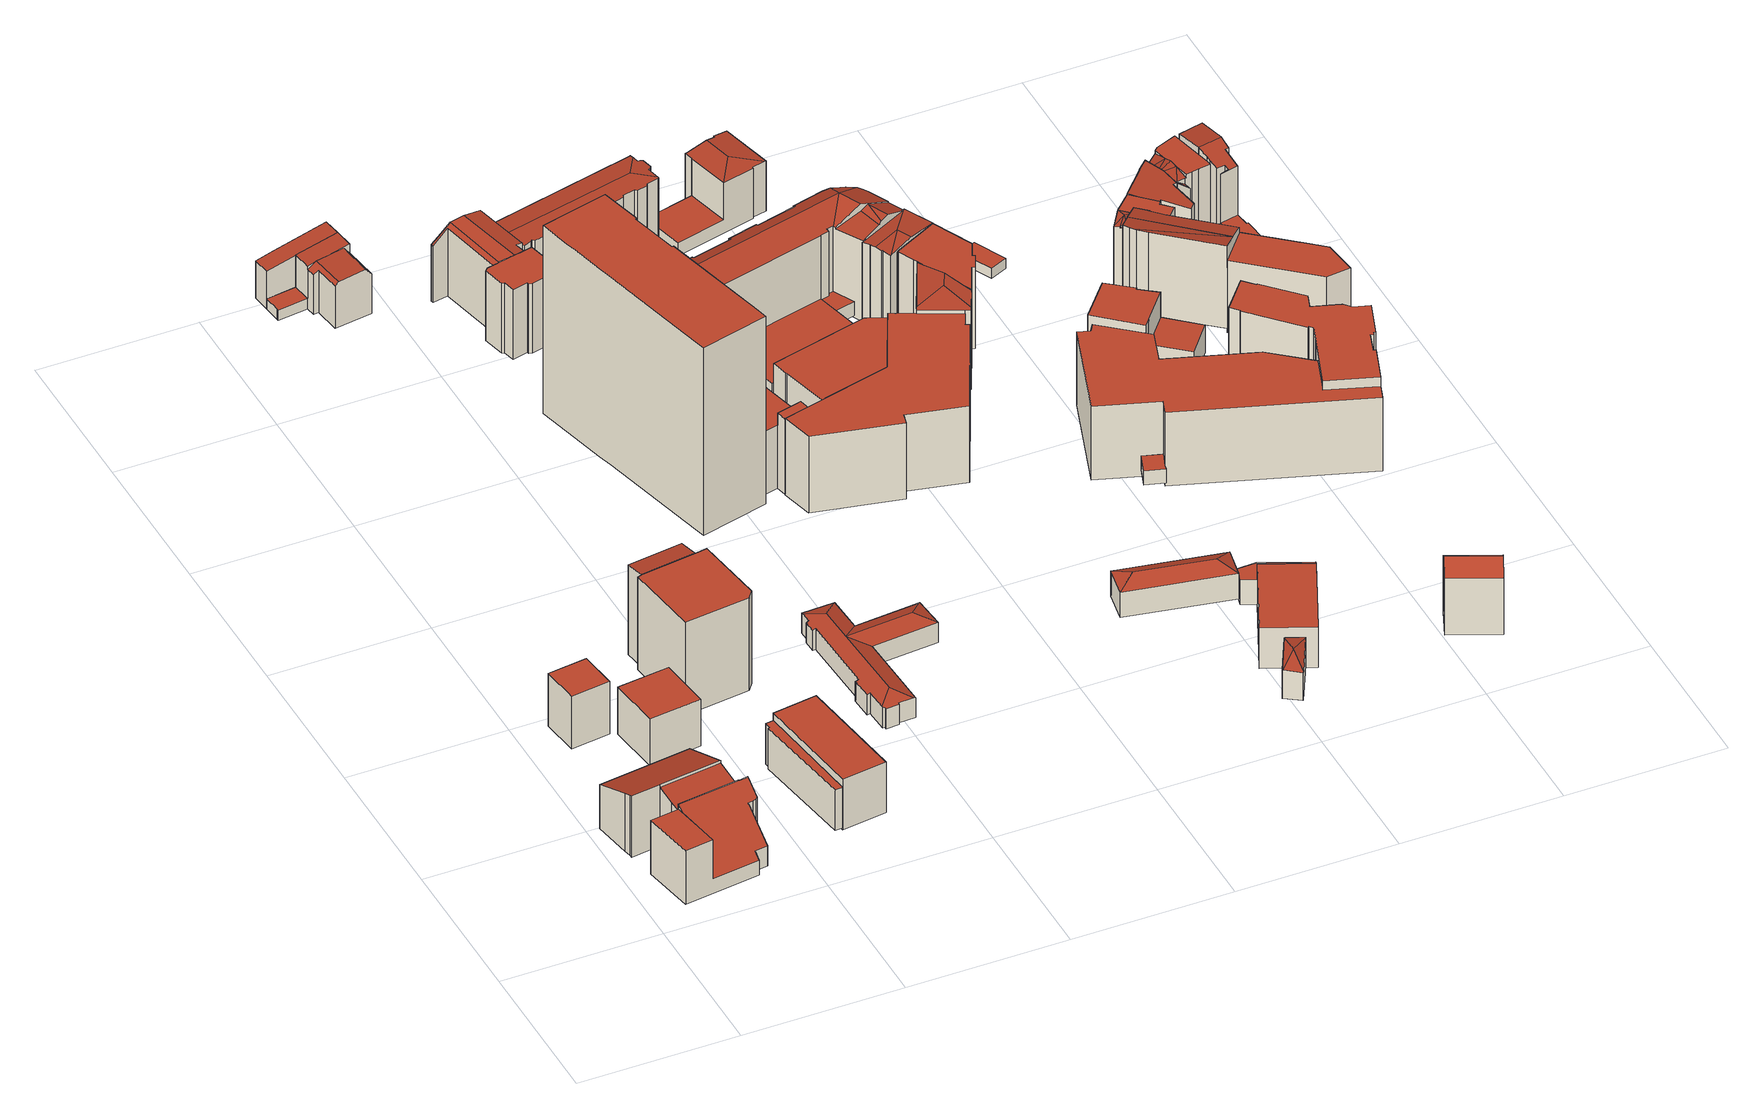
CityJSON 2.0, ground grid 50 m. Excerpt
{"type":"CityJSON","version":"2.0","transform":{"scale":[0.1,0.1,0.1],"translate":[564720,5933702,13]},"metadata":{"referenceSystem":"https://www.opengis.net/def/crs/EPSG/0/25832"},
"CityObjects":{
"building1":{"type":"Building","attributes":{"Gemeindeschluessel":"02000000","Geometrietyp2DReferenz":"3000","function":"31001_1010","roofType":"2100","measuredHeight":21.45,"storeysAboveGround":5},"geometry":[{"type":"MultiSurface","lod":"2","boundaries":[[[0,1,2,3,4,5,6]],[[7,8,9,10,11]],[[12,13,14]],[[15,16,17,18]],[[18,17,19,20]],[[20,19,21,22]],[[23,6,5,24]],[[2,1,25]],[[10,26,27,11]],[[13,8,7,14]],[[28,29,30,31]],[[31,30,32,33]],[[33,32,34,35]],[[35,34,36,37]],[[37,36,38,39]],[[2,40,3]],[[41,42,43,44]],[[45,0,6,23]],[[24,5,4,12,14,7,11,27,46,47]],[[28,31,33,35,37,39,45,23,24,47,15,18,20,22,48,49,41,44]],[[49,48,50,26,10,9,51,52]],[[29,28,44,43]],[[42,41,49,52]],[[45,39,38,25,1,0]],[[4,3,40,51,9,8,13,12]],[[16,15,47,46]],[[50,48,22,21]],[[42,52,51,40,2,25,38,36,34,32,30,29,43]],[[50,21,19,17,16,46,27,26]]],"semantics":{"surfaces":[{"type":"RoofSurface"},{"type":"WallSurface"},{"type":"GroundSurface"}],"values":[0,0,0,1,1,1,1,1,1,1,1,1,1,1,1,1,1,1,1,2,1,1,1,1,1,1,1,0,0]}}]},
"building2":{"type":"Building","attributes":{"Gemeindeschluessel":"02000000","Geometrietyp2DReferenz":"3000","function":"31001_1010","roofType":"1000","measuredHeight":18.38,"storeysAboveGround":6},"geometry":[{"type":"MultiSurface","lod":"2","boundaries":[[[53,54,55,56]],[[57,58,59,60]],[[57,56,55,58]],[[58,55,54,59]],[[59,54,53,60]],[[60,53,56,57]]],"semantics":{"surfaces":[{"type":"RoofSurface"},{"type":"GroundSurface"},{"type":"WallSurface"}],"values":[0,1,2,2,2,2]}}]},
"building3":{"type":"Building","attributes":{"Gemeindeschluessel":"02000000","Geometrietyp2DReferenz":"3000","function":"31001_1010","roofType":"1000","measuredHeight":16.4,"storeysAboveGround":5},"geometry":[{"type":"MultiSurface","lod":"2","boundaries":[[[61,62,63,64]],[[65,66,67,68]],[[65,64,63,66]],[[66,63,62,67]],[[67,62,61,68]],[[68,61,64,65]]],"semantics":{"surfaces":[{"type":"RoofSurface"},{"type":"GroundSurface"},{"type":"WallSurface"}],"values":[0,1,2,2,2,2]}}]},
"building4":{"type":"Building","attributes":{"Gemeindeschluessel":"02000000","Geometrietyp2DReferenz":"3000","function":"31001_2590","roofType":"1000","measuredHeight":14.2},"geometry":[{"type":"MultiSurface","lod":"2","boundaries":[[[69,70,71,72,73,74]],[[75,76,77,78,79,80]],[[80,79,70,69]],[[79,78,71,70]],[[78,77,72,71]],[[77,76,73,72]],[[76,75,74,73]],[[75,80,69,74]]],"semantics":{"surfaces":[{"type":"GroundSurface"},{"type":"RoofSurface"},{"type":"WallSurface"}],"values":[0,1,2,2,2,2,2,2]}}]},
"building5":{"type":"Building","attributes":{"Gemeindeschluessel":"02000000","Geometrietyp2DReferenz":"3000","function":"31001_1120","roofType":"1000","measuredHeight":17.67,"storeysAboveGround":6},"geometry":[{"type":"MultiSurface","lod":"2","boundaries":[[[81,82,83,84]],[[81,85,86,82]],[[86,85,87,88]],[[83,88,87,84]],[[81,84,87,85]],[[82,86,88,83]]],"semantics":{"surfaces":[{"type":"WallSurface"},{"type":"GroundSurface"},{"type":"RoofSurface"}],"values":[0,0,0,0,1,2]}}]},
"building6":{"type":"Building","attributes":{"Gemeindeschluessel":"02000000","Geometrietyp2DReferenz":"3000","function":"31001_2010","roofType":"1000","measuredHeight":32.4,"storeysAboveGround":7},"geometry":[{"type":"MultiSurface","lod":"2","boundaries":[[[89,90,91,92]],[[92,91,93,94]],[[94,93,95,96]],[[96,95,97,98]],[[98,97,99,100]],[[101,102,90,89]],[[103,104,102,101]],[[100,99,104,103]],[[100,103,101,89,92,94,96,98]],[[104,99,97,95,93,91,90,102]]],"semantics":{"surfaces":[{"type":"WallSurface"},{"type":"GroundSurface"},{"type":"RoofSurface"}],"values":[0,0,0,0,0,0,0,0,1,2]}}]},
"building7":{"type":"Building","attributes":{"Gemeindeschluessel":"02000000","Geometrietyp2DReferenz":"3000","function":"51009_1610","roofType":"1000","measuredHeight":32.28},"geometry":[{"type":"MultiSurface","lod":"2","boundaries":[[[105,106,107,108]],[[109,110,111,112]],[[109,108,107,110]],[[110,107,106,111]],[[111,106,105,112]],[[112,105,108,109]]],"semantics":{"surfaces":[{"type":"RoofSurface"},{"type":"GroundSurface"},{"type":"WallSurface"}],"values":[0,1,2,2,2,2]}}]},
"building8":{"type":"Building","attributes":{"Gemeindeschluessel":"02000000","Geometrietyp2DReferenz":"3000","function":"31001_1010","roofType":"1000","measuredHeight":16.85,"storeysAboveGround":4},"geometry":[{"type":"MultiSurface","lod":"2","boundaries":[[[113,114,115,116,117]],[[118,119,120,121,122,123,124]],[[125,126,127,128,129,124,130]],[[128,131,132,118,129]],[[131,133,134,132]],[[135,114,113,136]],[[124,123,130]],[[115,122,121,116]],[[137,127,126,138]],[[138,126,125,139]],[[137,138,139,140,135,136,141,142,143]],[[137,143,133,131,128,127]],[[118,124,129]],[[140,139,125,130,123,122]],[[119,118,132,134]],[[143,142,120,119,134,133]],[[141,136,113,117]],[[135,140,122,115,114]],[[142,141,117,116,121,120]]],"semantics":{"surfaces":[{"type":"RoofSurface"},{"type":"WallSurface"},{"type":"GroundSurface"}],"values":[0,0,0,0,0,1,1,1,1,1,2,1,1,1,1,1,1,1,1]}}]},
"building9":{"type":"Building","attributes":{"Gemeindeschluessel":"02000000","Geometrietyp2DReferenz":"3000","function":"31001_1010","roofType":"1000","measuredHeight":16.89,"storeysAboveGround":4},"geometry":[{"type":"MultiSurface","lod":"2","boundaries":[[[144,145,146,120,147]],[[148,142,141,149,150]],[[149,145,144,150]],[[148,147,120,142]],[[142,120,146,141]],[[141,146,145,149]],[[148,150,144,147]]],"semantics":{"surfaces":[{"type":"RoofSurface"},{"type":"GroundSurface"},{"type":"WallSurface"}],"values":[0,1,2,2,2,2,2]}}]},
"building10":{"type":"Building","attributes":{"Gemeindeschluessel":"02000000","Geometrietyp2DReferenz":"3000","function":"31001_3040","roofType":"3100","measuredHeight":9.01,"storeysAboveGround":2},"geometry":[{"type":"MultiSurface","lod":"2","boundaries":[[[151,152,153,154]],[[155,156,157,158,159,160,161,162]],[[163,164,165]],[[166,167,168,169]],[[170,171,172,173]],[[173,172,167,166]],[[174,154,153,175]],[[176,177,178,179]],[[180,181,182,183]],[[183,182,177,176]],[[184,159,158,185]],[[185,158,157,186]],[[186,157,156,187]],[[187,156,155,188]],[[189,164,163,190]],[[179,178,171,170]],[[191,192,184,185,186,187,188,180,183,176,179,170,173,166,169,174,175,193,189,190]],[[194,152,151,168,167,172,171,178,177,182,181,162,161]],[[195,193,175,153]],[[196,192,191,197]],[[197,191,190,163]],[[164,189,193,195]],[[184,192,196,160,159]],[[180,188,155,162,181]],[[174,169,168,151,154]],[[196,197,194,161,160]],[[194,197,163,165]],[[194,165,164,195]],[[195,153,152,194]]],"semantics":{"surfaces":[{"type":"RoofSurface"},{"type":"WallSurface"},{"type":"GroundSurface"}],"values":[0,0,0,1,1,1,1,1,1,1,1,1,1,1,1,1,2,0,1,1,1,1,1,1,1,0,0,0,0]}}]},
"building11":{"type":"Building","attributes":{"Gemeindeschluessel":"02000000","Geometrietyp2DReferenz":"3000","function":"31001_1120","roofType":"2100","measuredHeight":24.64,"storeysAboveGround":7},"geometry":[{"type":"MultiSurface","lod":"2","boundaries":[[[198,199,200,201,202]],[[203,204,200,199,205,206,207,208,209,210,211,212]],[[213,214,215,216]],[[217,218,219,220]],[[220,219,221,222]],[[222,221,214,213]],[[223,224,225]],[[205,226,206]],[[227,228,229,230]],[[230,229,231,232]],[[232,231,233,234]],[[234,233,235,236]],[[236,235,237,238]],[[238,237,239,240]],[[240,239,241,242]],[[243,204,203,244]],[[245,212,211,246]],[[246,211,210,247]],[[247,210,209,248]],[[248,209,208,249]],[[250,251,252,253]],[[254,255,256,257]],[[258,259,255,254]],[[217,220,222,213,216,260,261,258,254,257,262,243,244,245,246,247,248,249,250,253,227,230,232,234,236,238,240,242]],[[202,201,262,257,256]],[[205,199,198,225]],[[263,261,260,224,223]],[[243,262,201,200,204]],[[251,250,249,208,207,264]],[[245,244,203,212]],[[227,253,252,265,266,228]],[[264,207,206,226,266,265]],[[218,217,242,241]],[[224,260,216,215]],[[259,258,261,263]],[[264,265,252,251]],[[215,214,221,219,218,241,239,237,235,233,231,229,228,266,226,205,225,224]],[[259,263,223,225,198,202,256,255]]],"semantics":{"surfaces":[{"type":"RoofSurface"},{"type":"WallSurface"},{"type":"GroundSurface"}],"values":[0,0,1,1,1,1,1,1,1,1,1,1,1,1,1,1,1,1,1,1,1,1,1,2,1,1,1,1,1,1,1,1,1,1,1,0,0,0]}}]},
"building12":{"type":"Building","attributes":{"Gemeindeschluessel":"02000000","Geometrietyp2DReferenz":"3000","function":"31001_2010","roofType":"1000","measuredHeight":65.64,"storeysAboveGround":17},"geometry":[{"type":"MultiSurface","lod":"2","boundaries":[[[267,268,269,270,271,272]],[[270,273,271]],[[274,269,268]],[[269,274,275,273,270]],[[274,276,277,278,275]],[[279,280,281]],[[280,282,283,281]],[[284,285,280,279]],[[286,287,288,289,290,291,292]],[[285,282,280]],[[293,294,295,296,297,298,289,299,300,301]],[[302,303,304,305]],[[306,307,308,309]],[[310,279,311]],[[272,312,313,267]],[[314,315,316,317]],[[318,319,320,321]],[[281,278,277,279]],[[279,277,276,311]],[[301,322,323,293]],[[279,277,292,291,284]],[[289,288,299]],[[310,286,292,277,279]],[[289,298,290]],[[324,296,295,325]],[[309,304,303,306]],[[326,327,328,329,330,320,319,331,332,316,315,333,334,335,313,312,336]],[[337,338,339,340,341,321,320,330,329,328,327,326,336,342]],[[333,315,314,343,322,301,300,344,345,346,347,348]],[[285,284,291,290,298,297,296,324,349,350,351,352,353,354,283,282]],[[355,356,357,358,359,360,361,287,286,310,311,276,274,268,267,313,335]],[[336,312,272,271,273,275,278,281,283,354,362,363,364,365,366,342]],[[367,368,369,370,371,372,373,318,321,341,340,339,338,337,342,366,365,364,363,362,354,353,352,351,350,349,324,325,374,375],[376,361,360,359,358,357,356,355,377,348,347,346,345,344]],[[334,333,348,377,355,335]],[[372,371,370,378,317,316,332]],[[368,367,375,307,306,303,302]],[[305,304,309,308,294,293,323,379]],[[307,375,374,325,295,294,308]],[[376,344,300,299,288,287,361]],[[369,368,302,305,379,378,370]],[[331,319,318,373,372,332]],[[317,378,379,323,322,343,314]]],"semantics":{"surfaces":[{"type":"RoofSurface"},{"type":"WallSurface"},{"type":"GroundSurface"}],"values":[0,0,0,0,0,0,0,0,0,0,0,0,0,0,1,1,1,1,1,1,1,1,1,1,1,1,0,1,1,1,1,1,2,1,1,1,1,1,1,1,1,0]}}]},
"building13":{"type":"Building","attributes":{"Gemeindeschluessel":"02000000","Geometrietyp2DReferenz":"3000","function":"51009_1610","roofType":"2100","measuredHeight":6.32},"geometry":[{"type":"MultiSurface","lod":"2","boundaries":[[[380,381,382,383]],[[384,385,386,387]],[[384,383,382,385]],[[385,382,381,386]],[[386,381,380,387]],[[387,380,383,384]]],"semantics":{"surfaces":[{"type":"RoofSurface"},{"type":"GroundSurface"},{"type":"WallSurface"}],"values":[0,1,2,2,2,2]}}]},
"building14":{"type":"Building","attributes":{"Gemeindeschluessel":"02000000","Geometrietyp2DReferenz":"3000","function":"51009_1610","roofType":"1000","measuredHeight":6.94},"geometry":[{"type":"MultiSurface","lod":"2","boundaries":[[[388,389,390,391,392,393,394,395]],[[396,397,398,399,400,401,402,403]],[[396,395,394,397]],[[397,394,393,398]],[[398,393,392,399]],[[399,392,391,400]],[[400,391,390,401]],[[401,390,389,402]],[[402,389,388,403]],[[403,388,395,396]]],"semantics":{"surfaces":[{"type":"RoofSurface"},{"type":"GroundSurface"},{"type":"WallSurface"}],"values":[0,1,2,2,2,2,2,2,2,2]}}]},
"building15":{"type":"Building","attributes":{"Gemeindeschluessel":"02000000","Geometrietyp2DReferenz":"3000","function":"31001_1010","roofType":"3200","measuredHeight":23.96,"storeysAboveGround":7},"geometry":[{"type":"MultiSurface","lod":"2","boundaries":[[[404,405,406,407,408,409,410,411,412,413,414,415,416,417,418,419,420,421,422,423,424,425,426,427,428,429,430,431,432,433,434,435,436,437,438]],[[436,439,440,441,442,443,444,445,446,437]],[[447,448,449,450]],[[451,435,434,452]],[[452,434,433,453]],[[453,433,432,454]],[[454,432,431,455]],[[455,431,430,456]],[[456,430,429,457]],[[457,429,428,458]],[[458,428,427,459]],[[459,427,426,460]],[[460,426,425,461]],[[461,425,424,462]],[[462,424,423,463]],[[463,423,422,464]],[[464,422,421,465]],[[465,421,420,466]],[[466,420,419,467]],[[467,419,418,468]],[[468,418,417,469]],[[469,417,416,470]],[[470,416,415,471]],[[471,415,414,472]],[[472,414,413,473]],[[473,413,412,474]],[[474,412,411,475]],[[475,411,410,476]],[[476,410,409,477]],[[477,409,408,478]],[[478,408,407,479]],[[479,407,406,480]],[[480,406,405,481]],[[481,405,404,482]],[[483,445,444,484]],[[484,444,443,485]],[[485,443,442,486]],[[486,442,441,487]],[[487,441,440,488]],[[488,440,439,489]],[[451,452,453,454,455,456,457,458,459,460,461,462,463,464,465,466,467,468,469,470,471,472,473,474,475,476,477,478,479,480,481,482,490,491,447,450,483,484,485,486,487,488,489]],[[448,447,491,492]],[[451,489,439,436,435]],[[490,482,404,438,493]],[[483,450,449,446,445]],[[492,491,490,493]],[[492,493,438,437,446,449,448]]],"semantics":{"surfaces":[{"type":"RoofSurface"},{"type":"WallSurface"},{"type":"GroundSurface"}],"values":[0,0,1,1,1,1,1,1,1,1,1,1,1,1,1,1,1,1,1,1,1,1,1,1,1,1,1,1,1,1,1,1,1,1,1,1,1,1,1,1,2,1,1,1,1,1,0]}}]},
"building16":{"type":"Building","attributes":{"Gemeindeschluessel":"02000000","Geometrietyp2DReferenz":"3000","function":"31001_2010","roofType":"1000","measuredHeight":26.75,"storeysAboveGround":6},"geometry":[{"type":"MultiSurface","lod":"2","boundaries":[[[494,495,496,497,498,499,500]],[[501,502,503,504]],[[505,496,495,506]],[[506,495,494,387]],[[497,507,508,498]],[[509,510,511,512]],[[498,508,513,499]],[[514,515,516,517]],[[518,519,520,521]],[[522,523,524,525]],[[509,512,522,525,501,504,526,505,506,387,527,514,517,518,521]],[[523,522,512,511]],[[524,523,511,510,520,519,516,515,513,508,507,528,503,502]],[[503,528,526,504]],[[524,502,501,525]],[[516,519,518,517]],[[520,510,509,521]],[[505,526,528,507,497,496]],[[514,527,500,499,513,515]],[[527,387,494,500]]],"semantics":{"surfaces":[{"type":"RoofSurface"},{"type":"WallSurface"},{"type":"GroundSurface"}],"values":[0,1,1,1,1,1,1,1,1,1,2,1,0,1,1,1,1,1,1,1]}}]},
"building17":{"type":"Building","attributes":{"Gemeindeschluessel":"02000000","Geometrietyp2DReferenz":"3000","function":"31001_1010","roofType":"3100","measuredHeight":32.09,"storeysAboveGround":7},"geometry":[{"type":"MultiSurface","lod":"2","boundaries":[[[529,530,531,532]],[[533,534,535,536,537]],[[538,539,540,541,542,543,531]],[[544,545,546,547,538,531,530]],[[536,548,549,537]],[[550,551,552,549]],[[548,550,549]],[[553,554,555,556]],[[556,555,557,558]],[[558,557,559,560]],[[560,559,561,562]],[[562,561,563,564]],[[564,563,565,566]],[[566,565,567,568]],[[569,570,571,572]],[[573,574,575,576]],[[576,575,577,578]],[[579,580,581,582]],[[583,584,585,586]],[[587,588,589,590]],[[591,535,534,592]],[[593,542,541,594]],[[594,541,540,595]],[[595,540,539,596]],[[597,547,546,598]],[[598,546,545,599]],[[531,543,589,588,567,565,563,561,559,557,555,554,600,601]],[[577,575,574,571,570,602,585,584,603,532,531,601,604]],[[544,530,529,533,537,549,552]],[[605,551,550,548,536,535,591]],[[606,583,586,607,579,582,573,576,578,608,609,553,556,558,560,562,564,566,568,587,590,593,594,595,596,597,598,599,605,591,592]],[[587,568,567,588]],[[580,579,607,602,570,569]],[[572,571,574,573,582,581]],[[606,592,534,533,529,532,603]],[[605,599,545,544,552,551]],[[597,596,539,538,547]],[[593,590,589,543,542]],[[583,606,603,584]],[[607,586,585,602]],[[608,578,577,604]],[[609,608,604,601,600]],[[553,609,600,554]],[[572,581,580,569]]],"semantics":{"surfaces":[{"type":"RoofSurface"},{"type":"WallSurface"},{"type":"GroundSurface"}],"values":[0,0,0,0,0,0,0,1,1,1,1,1,1,1,1,1,1,1,1,1,1,1,1,1,1,1,0,0,1,1,2,1,1,1,1,1,1,1,1,1,1,1,1,0]}}]},
"building18":{"type":"Building","attributes":{"Gemeindeschluessel":"02000000","Geometrietyp2DReferenz":"3000","function":"31001_2460","roofType":"3500","measuredHeight":11.89,"storeysAboveGround":1},"geometry":[{"type":"MultiSurface","lod":"2","boundaries":[[[610,611,612]],[[610,613,614,611]],[[615,616,617,618]],[[614,613,618,617,619]],[[620,621,616,615,622]],[[622,615,618,613,610,612]],[[619,617,616,621]],[[622,612,611,620]],[[619,621,620,611,614]]],"semantics":{"surfaces":[{"type":"RoofSurface"},{"type":"GroundSurface"},{"type":"WallSurface"}],"values":[0,0,1,2,2,2,2,0,0]}}]},
"building19":{"type":"Building","attributes":{"Gemeindeschluessel":"02000000","Geometrietyp2DReferenz":"3000","function":"31001_3040","roofType":"3200","measuredHeight":11.26,"storeysAboveGround":2},"geometry":[{"type":"MultiSurface","lod":"2","boundaries":[[[623,624,625]],[[626,627,624,623]],[[624,627,628,625]],[[628,627,626]],[[629,626,623,630]],[[629,630,631,632]],[[629,632,628,626]],[[632,631,625,628]],[[631,630,623,625]]],"semantics":{"surfaces":[{"type":"RoofSurface"},{"type":"WallSurface"},{"type":"GroundSurface"}],"values":[0,0,0,0,1,2,1,1,1]}}]},
"building20":{"type":"Building","attributes":{"Gemeindeschluessel":"02000000","Geometrietyp2DReferenz":"3000","function":"51009_1610","roofType":"1000","measuredHeight":4.97},"geometry":[{"type":"MultiSurface","lod":"2","boundaries":[[[633,634,635,636]],[[637,638,639,640]],[[641,642,639,638,635,634]],[[643,633,636,637,640,644]],[[633,643,641,634]],[[643,644,642,641]],[[644,640,639,642]],[[637,636,635,638]]],"semantics":{"surfaces":[{"type":"WallSurface"},{"type":"RoofSurface"},{"type":"GroundSurface"}],"values":[0,0,1,2,0,0,0,0]}}]},
"building21":{"type":"Building","attributes":{"Gemeindeschluessel":"02000000","Geometrietyp2DReferenz":"3000","function":"31001_1010","roofType":"1000","measuredHeight":18.5,"storeysAboveGround":6},"geometry":[{"type":"MultiSurface","lod":"2","boundaries":[[[645,646,647,648]],[[649,650,651,652,653]],[[654,655,656,657]],[[646,653,658,647]],[[659,650,649,660]],[[661,662,663,664]],[[664,663,665,666]],[[659,660,667,668,669,654,657,661,664,666,670]],[[667,660,649,653,646,645]],[[671,670,666,665]],[[659,670,671,651,650]],[[655,654,669,672]],[[661,657,656,673,662]],[[668,667,645,648]],[[669,668,648,647,658,672]],[[652,651,671,665,663,662,673]],[[652,673,656,655,672,658,653]]],"semantics":{"surfaces":[{"type":"RoofSurface"},{"type":"WallSurface"},{"type":"GroundSurface"}],"values":[0,0,1,1,1,1,1,2,1,1,1,1,1,1,1,0,0]}}]},
"building22":{"type":"Building","attributes":{"Gemeindeschluessel":"02000000","Geometrietyp2DReferenz":"3000","function":"31001_3040","roofType":"1000","measuredHeight":14.24,"storeysAboveGround":3},"geometry":[{"type":"MultiSurface","lod":"2","boundaries":[[[674,675,676,677]],[[678,679,680,681]],[[681,680,682,683]],[[684,685,686,687]],[[688,689,690,678,681,683,684,687]],[[691,689,688,692]],[[675,674,690,689,691]],[[692,688,687,686,677,676]],[[679,678,690,674]],[[685,684,683,682]],[[685,682,680,679,674,677,686]],[[692,676,675,691]]],"semantics":{"surfaces":[{"type":"WallSurface"},{"type":"GroundSurface"},{"type":"RoofSurface"}],"values":[0,0,0,0,1,0,0,0,0,0,2,2]}}]},
"building23":{"type":"Building","attributes":{"Gemeindeschluessel":"02000000","Geometrietyp2DReferenz":"3000","function":"31001_1120","roofType":"1000","measuredHeight":29.34,"storeysAboveGround":8},"geometry":[{"type":"MultiSurface","lod":"2","boundaries":[[[693,694,695,696,697,698]],[[697,696,699,700,701]],[[695,702,703,699,696]],[[704,694,693,705]],[[705,693,698,706]],[[707,708,709,710]],[[711,712,713,714]],[[715,716,717,718]],[[718,717,719,720]],[[720,719,721,722]],[[722,721,723,724]],[[702,725,703]],[[700,726,701]],[[727,701,726,728,729]],[[704,705,706,727,729,707,710,711,714,715,718,720,722,724]],[[727,706,698,697,701]],[[704,724,723,725,702,695,694]],[[716,715,714,713]],[[708,707,729,728]],[[712,711,710,709]],[[700,699,703]],[[700,703,725,723,721,719,717,716,713,712,709,708,728,726]]],"semantics":{"surfaces":[{"type":"RoofSurface"},{"type":"WallSurface"},{"type":"GroundSurface"}],"values":[0,0,0,1,1,1,1,1,1,1,1,1,1,1,2,1,1,1,1,1,1,0]}}]},
"building24":{"type":"Building","attributes":{"Gemeindeschluessel":"02000000","Geometrietyp2DReferenz":"3000","function":"31001_1120","roofType":"3100","measuredHeight":28.77,"storeysAboveGround":6},"geometry":[{"type":"MultiSurface","lod":"2","boundaries":[[[730,731,732,733,734]],[[735,733,732,736]],[[735,737,738,739,733]],[[740,741,742,743]],[[744,731,730,745]],[[746,738,737,747]],[[748,749,750,751]],[[751,750,752,753]],[[754,744,745,740,743,748,751,753,746,747]],[[739,738,746,753,752]],[[754,747,737,735,736]],[[744,754,736,732,731]],[[749,748,743,742]],[[740,745,730,734,741]],[[749,742,741,734,733,739,752,750]]],"semantics":{"surfaces":[{"type":"RoofSurface"},{"type":"WallSurface"},{"type":"GroundSurface"}],"values":[0,0,0,1,1,1,1,1,2,1,1,1,1,1,0]}}]},
"building25":{"type":"Building","attributes":{"Gemeindeschluessel":"02000000","Geometrietyp2DReferenz":"3000","function":"51009_1610","roofType":"1000","measuredHeight":4.91},"geometry":[{"type":"MultiSurface","lod":"2","boundaries":[[[755,756,757,758]],[[759,760,761,757,756]],[[762,763,755,758,764]],[[755,763,759,756]],[[763,762,760,759]],[[762,764,761,760]],[[764,758,757,761]]],"semantics":{"surfaces":[{"type":"WallSurface"},{"type":"RoofSurface"},{"type":"GroundSurface"}],"values":[0,1,2,0,0,0,0]}}]},
"building26":{"type":"Building","attributes":{"Gemeindeschluessel":"02000000","Geometrietyp2DReferenz":"3000","function":"31001_1010","roofType":"3100","measuredHeight":23.35,"storeysAboveGround":5},"geometry":[{"type":"MultiSurface","lod":"2","boundaries":[[[765,766,767,768]],[[765,768,769,770]],[[771,772,769,768,767]],[[773,770,769,772]],[[765,770,773,774,766]],[[774,773,772,771]],[[774,771,767,766]]],"semantics":{"surfaces":[{"type":"WallSurface"},{"type":"GroundSurface"},{"type":"RoofSurface"}],"values":[0,1,0,0,0,2,2]}}]},
"building27":{"type":"Building","attributes":{"Gemeindeschluessel":"02000000","Geometrietyp2DReferenz":"3000","function":"31001_2600","roofType":"1000","measuredHeight":3.47,"storeysAboveGround":1},"geometry":[{"type":"MultiSurface","lod":"2","boundaries":[[[775,776,777,778]],[[779,780,781,782]],[[779,778,777,780]],[[780,777,776,781]],[[781,776,775,782]],[[782,775,778,779]]],"semantics":{"surfaces":[{"type":"RoofSurface"},{"type":"GroundSurface"},{"type":"WallSurface"}],"values":[0,1,2,2,2,2]}}]},
"building28":{"type":"Building","attributes":{"Gemeindeschluessel":"02000000","Geometrietyp2DReferenz":"3000","function":"31001_2500","roofType":"1000","measuredHeight":17.21,"storeysAboveGround":4},"geometry":[{"type":"MultiSurface","lod":"2","boundaries":[[[783,784,785,786]],[[786,785,787,788]],[[788,787,789,790]],[[789,787,785,784,791,792,793]],[[794,795,796,783,786,788,790]],[[794,790,789,793]],[[783,796,791,784]],[[796,795,792,791]],[[795,794,793,792]]],"semantics":{"surfaces":[{"type":"WallSurface"},{"type":"RoofSurface"},{"type":"GroundSurface"}],"values":[0,0,0,1,2,0,0,0,0]}}]},
"building29":{"type":"Building","attributes":{"Gemeindeschluessel":"02000000","Geometrietyp2DReferenz":"3000","function":"31001_2010","roofType":"1000","measuredHeight":29.01,"storeysAboveGround":10},"geometry":[{"type":"MultiSurface","lod":"2","boundaries":[[[797,798,799]],[[800,801,802]],[[799,803,804,797]],[[805,806,807,808]],[[808,807,809,810]],[[810,809,811,812]],[[801,813,814,802]],[[815,816,817,818]],[[818,817,806,805]],[[819,820,821,822]],[[823,824,825,826]],[[827,828,829,830]],[[802,814,831,800]],[[832,833,834,835]],[[835,834,836,837]],[[837,836,838,839]],[[840,841,842,843]],[[843,842,844,845]],[[803,799,798,846,847,848,849]],[[821,820,850,846,825,824,829,828,838,836,834,833,851,852,831,814,813,811,809,807,806,817,816]],[[832,835,837,839,827,830,853,840,843,845,854,855,856,857,848,847,858,819,822,815,818,805,808,810,812,859,860]],[[861,823,826,804,803,849,862,863,864,865,844,842,841]],[[861,841,840,853]],[[859,812,811,813,801,800,831,852]],[[853,830,829,824,823,861]],[[858,847,846,850]],[[832,860,851,833]],[[844,865,854,845]],[[860,859,852,851]],[[827,839,838,828]],[[825,846,798,797,804,826]],[[819,858,850,820]],[[815,822,821,816]],[[863,862,857,856]],[[864,863,856,855]],[[865,864,855,854]],[[862,849,848,857]]],"semantics":{"surfaces":[{"type":"RoofSurface"},{"type":"WallSurface"},{"type":"GroundSurface"}],"values":[0,0,1,1,1,1,1,1,1,1,1,1,1,1,1,1,1,1,1,0,2,0,1,1,1,1,1,1,1,1,1,1,1,1,1,1,1]}}]},
"building30":{"type":"Building","attributes":{"Gemeindeschluessel":"02000000","Geometrietyp2DReferenz":"3000","function":"31001_2500","roofType":"1000","measuredHeight":9.69,"storeysAboveGround":2},"geometry":[{"type":"MultiSurface","lod":"2","boundaries":[[[866,867,868,869]],[[869,868,870,871]],[[871,870,872,873]],[[867,866,873,872]],[[873,866,869,871]],[[867,872,870,868]]],"semantics":{"surfaces":[{"type":"WallSurface"},{"type":"GroundSurface"},{"type":"RoofSurface"}],"values":[0,0,0,0,1,2]}}]},
"building31":{"type":"Building","attributes":{"Gemeindeschluessel":"02000000","Geometrietyp2DReferenz":"3000","function":"31001_1120","roofType":"2100","measuredHeight":29.07,"storeysAboveGround":7},"geometry":[{"type":"MultiSurface","lod":"2","boundaries":[[[874,875,876,877,878,879]],[[880,881,882]],[[883,884,885,876,875]],[[886,880,887]],[[888,889,880,886]],[[890,891,892,893,894,895,896,897,898]],[[880,889,881]],[[899,886,900,901]],[[902,879,878,903]],[[904,874,879,902]],[[905,885,884,906]],[[906,884,883,907]],[[886,887,900]],[[908,896,895,909]],[[909,895,894,910]],[[910,894,893,911]],[[911,893,892,912]],[[912,892,891,913]],[[876,890,898,877]],[[900,887,914,901]],[[905,906,907,904,902,903,915,916,908,909,910,911,912,913]],[[915,903,878,899,901,914,917]],[[882,881,916,915,917]],[[908,916,881,889,888,897,896]],[[905,913,891,890,876,885]],[[904,907,883,875,874]],[[878,877,898,897,888,886,899]],[[882,917,914,887,880]]],"semantics":{"surfaces":[{"type":"RoofSurface"},{"type":"WallSurface"},{"type":"GroundSurface"}],"values":[0,0,0,0,0,0,0,0,1,1,1,1,1,1,1,1,1,1,1,1,2,1,1,1,1,1,1,0]}}]},
"building32":{"type":"Building","attributes":{"Gemeindeschluessel":"02000000","Geometrietyp2DReferenz":"3000","function":"31001_1120","roofType":"1000","measuredHeight":22.01,"storeysAboveGround":5},"geometry":[{"type":"MultiSurface","lod":"2","boundaries":[[[918,919,920,921]],[[922,923,924,925]],[[925,924,926,927]],[[928,929,930,931]],[[931,930,932,933]],[[933,932,934,935]],[[935,934,919,918]],[[936,937,929,928]],[[927,926,937,936]],[[923,922,921,920]],[[921,922,925,927,936,928,931,933,935,918]],[[923,920,919,934,932,930,929,937,926,924]]],"semantics":{"surfaces":[{"type":"WallSurface"},{"type":"GroundSurface"},{"type":"RoofSurface"}],"values":[0,0,0,0,0,0,0,0,0,0,1,2]}}]},
"building33":{"type":"Building","attributes":{"Gemeindeschluessel":"02000000","Geometrietyp2DReferenz":"3000","function":"31001_1120","roofType":"1000","measuredHeight":22.2,"storeysAboveGround":5},"geometry":[{"type":"MultiSurface","lod":"2","boundaries":[[[938,939,940,941]],[[941,940,942,943]],[[943,942,944,945]],[[945,944,946,947]],[[947,946,948,949]],[[949,948,950,951]],[[952,953,954,955]],[[955,954,956,957]],[[957,956,939,938]],[[958,959,953,952]],[[959,958,951,950]],[[951,958,952,955,957,938,941,943,945,947,949]],[[959,950,948,946,944,942,940,939,956,954,953]]],"semantics":{"surfaces":[{"type":"WallSurface"},{"type":"GroundSurface"},{"type":"RoofSurface"}],"values":[0,0,0,0,0,0,0,0,0,0,0,1,2]}}]},
"building34":{"type":"Building","attributes":{"Gemeindeschluessel":"02000000","Geometrietyp2DReferenz":"3000","function":"31001_2010","roofType":"1000","measuredHeight":25.27,"storeysAboveGround":7},"geometry":[{"type":"MultiSurface","lod":"2","boundaries":[[[960,961,962]],[[963,964,965,966]],[[962,967,968,960]],[[969,970,971,972]],[[963,966,973,974,969,972]],[[969,974,961,960,968,970]],[[974,973,975,967,962,961]],[[964,963,972,971]],[[975,973,966,965]],[[975,965,964,971,970,968,967]]],"semantics":{"surfaces":[{"type":"RoofSurface"},{"type":"WallSurface"},{"type":"GroundSurface"}],"values":[0,1,1,1,2,1,1,1,1,0]}}]},
"building35":{"type":"Building","attributes":{"Gemeindeschluessel":"02000000","Geometrietyp2DReferenz":"3000","function":"31001_1120","roofType":"1000","measuredHeight":21.22,"storeysAboveGround":5},"geometry":[{"type":"MultiSurface","lod":"2","boundaries":[[[976,977,978,979]],[[980,977,976]],[[981,982,977,980]],[[983,984,982,981]],[[985,986,987,984,983]],[[988,987,986]],[[989,990,987,991]],[[992,993,987,990]],[[994,995,984,987]],[[993,996,987]],[[984,997,998,999,1000,1001,1002,1003,1004,977]],[[988,991,987]],[[1005,990,989,1006]],[[1007,992,990,1005]],[[996,994,987]],[[1008,1002,1001,1009]],[[1009,1001,1000,1010]],[[1010,1000,999,1011]],[[1011,999,998,1012]],[[995,997,984]],[[977,1004,978]],[[1013,985,983,981,980,976,979,1014]],[[1015,1007,1005,1006,1013,1014,1016,1008,1009,1010,1011,1012]],[[1013,1006,989,991,988,986,985]],[[1007,1015,994,996,993,992]],[[1008,1016,1003,1002]],[[1015,1012,998,997,995,994]],[[984,977,982]],[[1016,1014,979,978,1004,1003]]],"semantics":{"surfaces":[{"type":"RoofSurface"},{"type":"WallSurface"},{"type":"GroundSurface"}],"values":[0,0,0,0,0,0,0,0,0,0,0,1,1,1,1,1,1,1,1,1,1,1,2,1,1,1,1,1,1]}}]},
"building36":{"type":"Building","attributes":{"Gemeindeschluessel":"02000000","Geometrietyp2DReferenz":"3000","function":"31001_1120","roofType":"3100","measuredHeight":23.36,"storeysAboveGround":5},"geometry":[{"type":"MultiSurface","lod":"2","boundaries":[[[1017,1018,1019,1020]],[[1021,1022,1023,1024,1025,1026,1027,1028]],[[1029,1030,1031,1032]],[[1030,1017,1020,1031]],[[1029,1033,1017,1030]],[[1034,1035,1036,1037]],[[1037,1036,1038,1039]],[[1027,1040,1041,1028]],[[1042,1043,1044,1045]],[[1045,1044,1046,1047]],[[1047,1046,1048,1049]],[[1049,1048,1050,1051]],[[1051,1050,1052,1053]],[[1054,1026,1025,1055]],[[1055,1025,1024,1056]],[[1056,1024,1023,1057]],[[1057,1023,1022,1058]],[[1058,1022,1021,1059]],[[1042,1045,1047,1049,1051,1053,1060,1061,1034,1037,1039,1054,1055,1056,1057,1058,1059]],[[1033,1029,1032,1060,1053,1052]],[[1042,1059,1021,1028,1041,1043]],[[1054,1039,1038,1040,1027,1026]],[[1034,1061,1019,1018,1035]],[[1061,1060,1032,1031,1020,1019]],[[1033,1052,1050,1048,1046,1044,1043,1041,1040,1038,1036,1035,1018,1017]]],"semantics":{"surfaces":[{"type":"RoofSurface"},{"type":"WallSurface"},{"type":"GroundSurface"}],"values":[0,0,0,1,1,1,1,1,1,1,1,1,1,1,1,1,1,1,2,1,1,1,1,1,0]}}]}
},
"vertices":[
[71,9,263],[160,21,263],[135,167,263],[132,186,263],[131,186,263],[131,185,263],[42,173,263],[127,217,266],[132,186,258],[327,213,258],[315,302,280],[119,275,280],[131,186,125],[132,186,125],[127,217,125],[27,262,75],[27,262,289],[26,271,286],[26,271,75],[22,294,277],[22,294,75],[2,416,228],[2,416,75],[42,173,75],[131,185,75],[160,21,126],[315,302,289],[119,275,289],[358,167,75],[358,167,234],[350,165,233],[350,165,75],[334,162,233],[334,162,75],[348,68,145],[348,68,75],[307,62,145],[307,62,75],[310,42,126],[310,42,75],[132,186,280],[358,216,75],[358,216,279],[365,170,236],[365,170,75],[71,9,75],[118,275,289],[118,275,75],[294,456,75],[328,212,75],[294,456,228],[327,213,280],[328,212,279],
[79,762,264],[202,777,264],[187,897,264],[64,882,264],[64,882,80],[187,897,80],[202,777,80],[79,762,80],
[248,613,235],[411,633,235],[391,799,235],[227,779,235],[227,779,71],[391,799,71],[411,633,71],[248,613,71],
[590,146,62],[540,473,62],[546,474,62],[543,495,62],[568,498,62],[614,149,62],[614,149,204],[568,498,204],[543,495,204],[546,474,204],[540,473,204],[590,146,204],
[614,149,55],[614,149,231],[568,498,231],[568,498,55],[755,168,55],[755,168,231],[707,518,55],[707,518,231],
[400,1018,69],[400,1018,393],[412,1020,393],[412,1020,69],[412,1022,393],[412,1022,69],[586,1045,393],[586,1045,69],[626,1051,393],[626,1051,69],[657,827,393],[657,827,69],[431,778,69],[431,778,393],[638,803,69],[638,803,393],
[412,1022,395],[586,1045,395],[577,1110,385],[403,1086,385],[403,1086,72],[577,1110,72],[586,1045,72],[412,1022,72],
[160,2836,114],[160,2830,114],[255,2843,114],[247,2903,114],[153,2890,114],[319,2851,236],[391,2861,247],[383,2921,247],[247,2903,227],[255,2843,227],[256,2843,227],[280,2846,231],[260,2813,216],[276,2815,226],[287,2733,226],[299,2735,234],[284,2847,234],[256,2843,216],[387,2747,241],[372,2859,241],[406,2749,216],[391,2861,216],[160,2830,78],[160,2836,78],[287,2733,78],[276,2815,78],[260,2813,78],[255,2843,78],[153,2890,78],[383,2921,78],[406,2749,78],
[207,2956,219],[146,2947,209],[153,2890,209],[375,2978,246],[375,2978,78],[146,2947,78],[207,2956,78],
[879,967,138],[928,923,155],[981,981,134],[879,977,134],[901,499,137],[908,499,136],[908,493,134],[949,495,134],[949,501,136],[997,503,136],[945,551,155],[901,502,138],[1201,779,134],[1193,881,134],[1146,826,155],[872,933,65],[872,933,134],[881,934,138],[881,934,65],[883,895,65],[883,895,138],[874,894,134],[874,894,65],[879,977,65],[981,981,65],[884,640,65],[884,640,134],[894,640,138],[894,640,65],[897,572,65],[897,572,138],[887,571,134],[887,571,65],[949,501,65],[949,495,65],[908,493,65],[908,499,65],[901,499,65],[1193,881,65],[1201,779,65],[992,761,65],[1003,503,65],[987,864,65],[933,808,155],[987,864,134],[1003,503,134],[992,761,134],
[689,2529,321],[740,2540,321],[689,2757,321],[651,2748,321],[643,2746,321],[748,2761,311],[745,2770,311],[750,2542,319],[800,2553,310],[799,2555,310],[798,2555,310],[775,2550,315],[767,2585,315],[788,2589,311],[787,2593,311],[640,2511,75],[640,2511,319],[649,2520,319],[649,2520,75],[673,2402,75],[673,2402,319],[664,2439,319],[664,2439,75],[657,2442,319],[657,2442,75],[675,2526,310],[675,2526,319],[687,2528,319],[800,2553,319],[818,2473,75],[818,2473,319],[826,2440,319],[826,2440,75],[778,2428,319],[778,2428,75],[779,2424,319],[779,2424,75],[772,2415,319],[772,2415,75],[733,2405,319],[733,2405,75],[722,2408,319],[722,2408,75],[721,2414,319],[721,2414,75],[745,2770,75],[748,2761,75],[787,2593,75],[788,2589,75],[767,2585,75],[775,2550,75],[798,2555,75],[807,2550,75],[807,2550,269],[823,2481,269],[823,2481,75],[580,2734,75],[580,2734,272],[601,2738,288],[601,2738,75],[582,2725,75],[582,2725,272],[675,2526,75],[631,2735,75],[651,2748,75],[631,2735,311],[799,2555,269],[818,2474,269],[818,2474,319],
[904,2093,159],[905,2093,160],[930,2134,162],[913,2202,162],[871,2227,160],[870,2227,159],[938,2244,160],[972,2109,159],[939,2244,159],[982,2111,159],[1051,2128,159],[1017,2264,159],[1051,2128,151],[1063,2204,171],[1017,2264,151],[1075,2277,152],[1074,2278,151],[1108,2143,151],[1108,2144,152],[1051,2127,165],[1055,2128,164],[1091,1977,165],[1121,1984,160],[1146,1991,156],[1108,2143,156],[1051,2128,165],[1178,1618,160],[1236,1633,160],[1203,1763,160],[1202,1766,160],[1189,1818,160],[1146,1991,160],[1091,1977,160],[1091,1976,160],[1089,1976,160],[1105,1565,318],[1186,1586,318],[1178,1618,318],[1098,1598,318],[1186,1586,276],[1244,1600,276],[1236,1633,276],[1178,1618,276],[1051,2127,151],[982,2111,151],[870,2227,712],[904,2093,712],[942,1939,275],[942,1939,712],[1032,1582,712],[1032,1582,275],[1039,1549,55],[1039,1549,712],[825,1495,712],[825,1495,55],[1089,1976,275],[1178,1618,275],[1202,1766,55],[1203,1763,55],[681,2073,712],[690,2038,712],[715,1935,712],[728,1886,712],[817,1528,712],[1031,1581,712],[1031,1582,712],[937,1938,712],[899,2091,712],[899,2092,712],[656,2174,712],[681,2073,55],[690,2038,55],[715,1935,55],[728,1886,55],[817,1528,55],[656,2174,55],[1009,1956,275],[1091,1976,55],[1089,1976,55],[1009,1956,55],[942,1939,55],[937,1938,55],[1189,1818,55],[1146,1991,55],[1108,2143,55],[1108,2144,55],[1075,2277,55],[1074,2278,55],[899,2092,55],[904,2093,55],[905,2093,55],[972,2109,55],[982,2111,55],[1051,2127,55],[1055,2128,55],[1017,2264,55],[939,2244,55],[938,2244,55],[871,2227,55],[870,2227,55],[1186,1586,55],[1105,1565,55],[1098,1598,55],[1097,1598,55],[1032,1582,55],[1031,1582,55],[1031,1581,55],[1236,1633,55],[1244,1600,55],[1091,1977,55],[899,2091,55],[1097,1598,275],[1098,1598,275],
[1189,1818,117],[1236,1830,103],[1214,1917,103],[1168,1905,117],[1168,1905,53],[1214,1917,53],[1236,1830,53],[1189,1818,53],
[1135,2050,121],[1219,2071,121],[1197,2156,121],[1175,2151,121],[1172,2160,121],[1114,2145,121],[1116,2138,121],[1113,2137,121],[1113,2137,51],[1116,2138,51],[1114,2145,51],[1172,2160,51],[1175,2151,51],[1197,2156,51],[1219,2071,51],[1135,2050,51],
[787,2593,300],[790,2595,300],[796,2591,299],[820,2598,299],[824,2603,300],[831,2598,299],[865,2605,299],[868,2613,300],[874,2610,299],[899,2616,299],[904,2623,300],[910,2619,299],[936,2625,299],[940,2630,300],[947,2624,299],[1020,2640,299],[1023,2647,299],[1028,2645,299],[1055,2650,299],[1059,2657,300],[1065,2653,299],[1086,2658,299],[1091,2665,300],[1101,2659,299],[1132,2667,299],[1135,2675,300],[1174,2684,300],[1182,2679,299],[1213,2686,299],[1217,2694,300],[1254,2702,300],[1257,2703,300],[1256,2710,300],[1192,2750,306],[773,2652,306],[1247,2750,300],[1253,2752,300],[1259,2760,299],[1254,2779,299],[1251,2793,299],[1244,2797,299],[1236,2795,300],[1232,2815,300],[1224,2827,67],[1224,2827,299],[1229,2828,299],[1229,2828,67],[1257,2703,67],[1254,2702,67],[1217,2694,67],[1213,2686,67],[1182,2679,67],[1174,2684,67],[1135,2675,67],[1132,2667,67],[1101,2659,67],[1091,2665,67],[1086,2658,67],[1065,2653,67],[1059,2657,67],[1055,2650,67],[1028,2645,67],[1023,2647,67],[1020,2640,67],[947,2624,67],[940,2630,67],[936,2625,67],[910,2619,67],[904,2623,67],[899,2616,67],[874,2610,67],[868,2613,67],[865,2605,67],[831,2598,67],[824,2603,67],[820,2598,67],[796,2591,67],[790,2595,67],[787,2593,67],[1236,2795,67],[1244,2797,67],[1251,2793,67],[1254,2779,67],[1259,2760,67],[1253,2752,67],[1247,2750,67],[758,2717,67],[1112,2801,67],[1112,2801,299],[758,2717,299],
[1189,1818,304],[1202,1766,304],[1203,1763,304],[1244,1601,304],[1457,1654,304],[1559,1868,304],[1501,1896,304],[1130,1466,53],[1130,1466,320],[1105,1565,320],[1105,1565,53],[1203,1763,53],[1202,1766,53],[1244,1601,320],[1457,1654,320],[1744,1726,53],[1744,1726,320],[1588,1400,320],[1588,1400,53],[1559,1868,320],[1578,1860,53],[1578,1860,320],[1581,1858,320],[1581,1858,53],[1752,1777,53],[1752,1777,320],[1731,1732,320],[1731,1732,53],[1407,1441,53],[1407,1441,320],[1399,1406,320],[1399,1406,53],[1244,1600,53],[1501,1896,53],[1244,1600,320],
[1581,2250,342],[1668,2272,379],[1634,2341,379],[1578,2256,342],[1581,2250,337],[1625,2163,342],[1632,2167,343],[1687,2194,355],[1668,2272,355],[1710,2385,342],[1698,2394,340],[1684,2403,339],[1669,2409,339],[1653,2413,340],[1641,2414,342],[1762,2296,339],[1731,2360,339],[1722,2373,340],[1710,2384,342],[1696,2199,360],[1692,2278,367],[1723,2212,367],[1787,2244,336],[1762,2296,336],[1169,2302,58],[1169,2302,339],[1171,2291,344],[1171,2291,58],[1298,2323,344],[1298,2323,58],[1295,2333,339],[1295,2333,58],[1390,2357,339],[1390,2357,58],[1392,2348,344],[1392,2348,58],[1520,2380,344],[1520,2380,58],[1518,2389,339],[1518,2389,58],[1530,2237,118],[1530,2237,338],[1198,2154,338],[1198,2154,118],[1197,2156,58],[1197,2156,340],[1175,2151,339],[1175,2151,58],[1172,2160,344],[1172,2160,58],[1580,2036,58],[1580,2036,118],[1249,1953,118],[1249,1953,58],[1555,2253,58],[1555,2253,343],[1558,2245,339],[1558,2245,58],[1621,2415,58],[1621,2415,339],[1637,2415,341],[1637,2415,58],[1632,2167,58],[1625,2163,58],[1653,2413,58],[1669,2409,58],[1684,2403,58],[1698,2394,58],[1710,2384,58],[1722,2373,58],[1731,2360,58],[1074,2278,339],[1093,2206,379],[1530,2238,339],[1576,2258,343],[1108,2143,344],[1787,2244,58],[1576,2258,58],[1530,2238,58],[1108,2143,58],[1074,2278,58],
[2087,290,133],[2026,235,153],[2018,156,133],[2088,291,133],[2034,315,133],[2016,153,34],[1968,186,34],[2034,315,34],[2088,291,34],[2034,315,132],[1970,185,135],[1968,186,133],[2016,153,132],
[1719,706,119],[1776,745,143],[1737,803,119],[2049,642,119],[2010,700,143],[2068,739,119],[2049,642,31],[1719,706,31],[1737,803,31],[2068,739,31],
[1530,2238,66],[1530,2238,115],[1558,2245,115],[1558,2245,66],[1555,2253,66],[1555,2253,115],[1576,2258,115],[1576,2258,66],[1546,2175,115],[1611,2191,115],[1546,2175,66],[1611,2191,66],
[1287,2643,106],[1444,2681,106],[1410,2817,106],[1254,2779,106],[1545,2706,235],[1544,2710,235],[1587,2720,235],[1500,2773,245],[1444,2681,235],[1404,2846,60],[1404,2846,235],[1410,2847,236],[1410,2847,60],[1410,2817,235],[1544,2710,60],[1545,2706,60],[1506,2871,60],[1506,2871,241],[1505,2877,241],[1505,2877,60],[1550,2888,235],[1550,2888,60],[1287,2643,60],[1254,2779,60],[1411,2817,60],[1591,2721,60],[1591,2721,235],[1411,2817,235],[1478,2864,245],
[2087,602,114],[2087,602,169],[2235,536,169],[2235,536,114],[2045,621,27],[2045,621,114],[2049,642,114],[2049,642,27],[2055,670,114],[2055,670,27],[2117,671,27],[2117,671,114],[2266,605,114],[2266,605,27],[2120,277,27],[1971,343,27],[2087,602,27],[1971,343,169],[2120,277,169],
[1752,1777,333],[1767,1770,333],[1771,1778,334],[1738,1884,347],[1635,1843,334],[1631,1834,333],[1762,1934,347],[1732,1998,338],[1721,2022,334],[1804,1846,334],[1792,1870,338],[1767,1770,54],[1752,1777,54],[1631,1834,54],[1692,2083,54],[1692,2083,338],[1691,2085,338],[1691,2085,54],[1831,2156,54],[1831,2156,338],[1833,2156,338],[1833,2156,54],[1892,2029,54],[1892,2029,338],[1870,1983,338],[1870,1983,54],[1877,1979,338],[1877,1979,54],[1854,1930,338],[1854,1930,54],[1846,1934,338],[1846,1934,54],[1804,1846,338],[1721,2022,338],[1721,2022,54],[1716,2032,338],[1716,2032,54],
[1648,2095,347],[1652,2097,347],[1664,2072,341],[1724,2157,351],[1639,2114,351],[1746,2113,351],[1664,2071,341],[1831,2156,341],[1787,2244,341],[1786,2244,341],[1630,2131,63],[1630,2131,347],[1634,2132,347],[1634,2132,63],[1652,2097,63],[1648,2095,63],[1787,2244,63],[1831,2156,63],[1620,2161,63],[1620,2161,340],[1625,2163,340],[1625,2163,63],[1632,2167,340],[1632,2167,63],[1664,2071,63],
[2024,1201,40],[2024,1201,89],[2046,1264,89],[2046,1264,40],[2083,1182,89],[2086,1197,89],[2104,1245,89],[2086,1197,40],[2083,1182,40],[2104,1245,40],
[2656,219,4],[2656,219,202],[2509,287,202],[2509,287,4],[2548,381,4],[2698,312,4],[2529,334,238],[2548,381,202],[2698,312,202],[2677,266,238],
[2024,2182,97],[2078,2208,97],[2030,2309,97],[1976,2283,97],[1976,2283,62],[2030,2309,62],[2078,2208,62],[2024,2182,62],
[2278,1789,48],[2278,1789,221],[2332,1748,221],[2332,1748,48],[2251,1651,221],[2251,1651,48],[2234,1631,221],[2234,1631,48],[2281,1793,221],[2205,1853,221],[2108,1741,221],[2108,1741,48],[2205,1853,48],[2281,1793,48],
[2565,1228,94],[2583,1280,94],[2445,1328,94],[2715,1389,272],[2645,1462,272],[2630,1418,272],[2445,1328,274],[2565,1228,274],[2427,1508,17],[2427,1508,307],[2507,1603,307],[2507,1603,17],[2540,1568,307],[2540,1568,17],[2542,1570,307],[2542,1570,17],[2645,1462,307],[2630,1418,307],[2448,1481,17],[2448,1481,307],[2450,1483,307],[2450,1483,17],[2589,1337,17],[2589,1337,307],[2587,1335,307],[2587,1335,17],[2673,1051,274],[2673,1051,307],[2522,1103,307],[2522,1103,274],[2705,1168,17],[2705,1168,307],[2713,1165,307],[2713,1165,17],[2715,1389,307],[2746,1236,17],[2746,1236,307],[2740,1238,307],[2740,1238,17],[2736,1228,307],[2736,1228,17],[2726,1232,307],[2726,1232,17],[2088,1198,17],[2088,1198,274],[2104,1245,274],[2104,1245,17],[1914,1308,274],[1914,1308,17],[2583,1280,307],[2583,1280,17],[2173,1421,17],[2173,1421,274],[2599,1327,307],[2785,1349,307],[2736,1366,307],[2657,1003,17],[2020,1626,17],[2057,1613,17],[2073,1637,17],[2207,1526,17],[2599,1327,17],[2736,1366,17],[2785,1349,17],[2657,1003,274],[2207,1526,274],[2073,1637,274],[2057,1613,274],[2020,1626,274],
[2332,1748,38],[2332,1748,134],[2429,1664,134],[2429,1664,38],[2350,1568,134],[2350,1568,38],[2251,1651,134],[2251,1651,38],
[2321,1926,325],[2328,1914,326],[2570,1784,309],[2344,1987,309],[2341,1983,310],[2311,1947,322],[2358,2038,276],[2354,2070,271],[2316,2014,271],[2334,1905,327],[2358,1878,328],[2528,1735,327],[2344,1987,271],[2329,2000,276],[2387,2038,271],[2385,2039,272],[2570,1784,310],[2612,1834,293],[2455,1966,294],[2451,1969,294],[2448,1973,294],[2419,2005,293],[2420,2006,293],[2387,2038,292],[2344,1987,310],[2341,1983,271],[2329,2000,271],[2326,1996,271],[2311,1947,37],[2341,1983,37],[2321,1926,37],[2528,1735,37],[2358,1878,37],[2334,1905,37],[2420,2006,37],[2419,2005,37],[2448,1973,37],[2451,1969,37],[2455,1966,37],[2612,1834,37],[2326,1996,276],[2312,2008,37],[2354,2070,37],[2312,2008,271],
[2354,2070,52],[2354,2070,272],[2407,2122,272],[2407,2122,52],[2477,2054,52],[2477,2054,272],[2469,2045,272],[2469,2045,52],[2501,2014,272],[2501,2014,52],[2451,1969,52],[2451,1969,272],[2448,1973,272],[2448,1973,52],[2419,2005,272],[2419,2005,52],[2420,2006,272],[2420,2006,52],[2455,1966,52],[2455,1966,272],
[2407,2122,54],[2407,2122,275],[2483,2202,276],[2483,2202,54],[2482,2203,276],[2482,2203,54],[2514,2234,276],[2514,2234,54],[2543,2179,269],[2543,2179,54],[2556,2119,264],[2556,2119,54],[2543,2116,265],[2543,2116,54],[2546,2006,54],[2546,2006,257],[2482,2066,266],[2482,2066,54],[2474,2057,266],[2474,2057,54],[2564,2023,54],[2564,2023,257],
[2809,1669,243],[2802,1729,243],[2745,1723,243],[2528,1735,23],[2528,1735,276],[2612,1834,276],[2612,1834,23],[2745,1723,276],[2809,1669,276],[2821,1560,23],[2821,1560,276],[2745,1552,276],[2745,1552,23],[2744,1723,23],[2802,1729,23],[2744,1723,276],
[2518,2226,250],[2577,2238,258],[2567,2282,247],[2514,2234,247],[2535,2194,263],[2538,2189,264],[2583,2215,264],[2540,2184,262],[2588,2192,258],[2543,2179,261],[2547,2159,255],[2567,2142,247],[2552,2140,247],[2556,2119,263],[2557,2115,264],[2552,2140,259],[2597,2121,230],[2596,2126,229],[2593,2147,247],[2598,2148,247],[2593,2147,228],[2598,2148,258],[2618,2151,258],[2640,2155,258],[2678,2161,258],[2676,2177,258],[2643,2317,258],[2578,2292,258],[2567,2282,258],[2557,2115,52],[2556,2119,52],[2597,2121,52],[2643,2317,52],[2676,2177,52],[2678,2161,52],[2640,2155,52],[2618,2151,52],[2543,2179,52],[2514,2234,52],[2593,2147,52],[2578,2292,52],
[2668,2214,282],[2744,2232,282],[2736,2339,257],[2658,2320,257],[2709,1956,86],[2764,1960,86],[2760,2022,86],[2758,2050,86],[2755,2079,86],[2749,2079,86],[2743,2123,86],[2686,2110,86],[2667,2214,86],[2668,2214,86],[2658,2320,86],[2643,2317,86],[2667,2214,282],[2747,2190,48],[2747,2190,272],[2735,2188,272],[2735,2188,48],[2743,2124,257],[2743,2124,48],[2743,2123,257],[2686,2110,257],[2686,2112,48],[2686,2112,257],[2712,2120,258],[2712,2120,48],[2710,2136,261],[2710,2136,48],[2683,2132,262],[2683,2132,48],[2678,2161,269],[2678,2161,48],[2676,2177,273],[2676,2177,48],[2749,2079,48],[2755,2079,48],[2758,2050,48],[2760,2022,48],[2764,1960,48],[2709,1956,48],[2643,2317,48],[2736,2339,48]
]}
